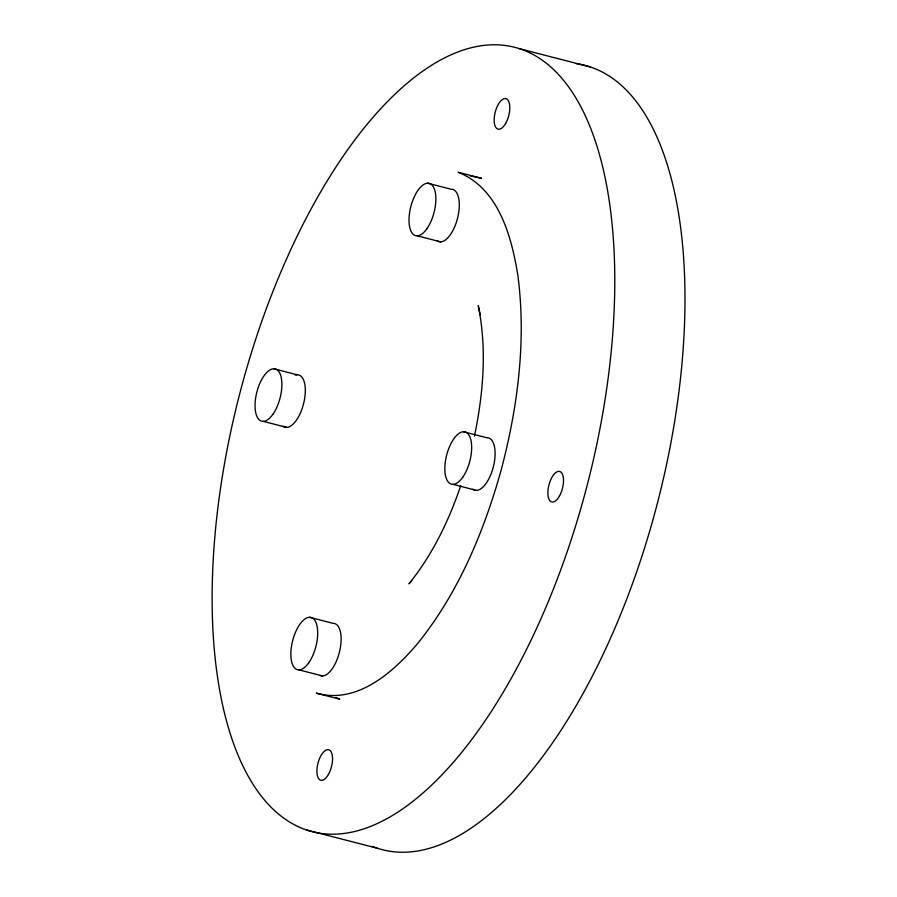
<?xml version="1.0" encoding="UTF-8"?>
<svg xmlns="http://www.w3.org/2000/svg" width="897" height="897" viewBox="0 0 897 897"><rect width="100%" height="100%" fill="white"/><g stroke="black" fill="none" stroke-linecap="round" stroke-linejoin="round"><path stroke-width="1.35" d="M474.457 436.065C483.382 393.335 487.06 348.653 478.236 305.585L480.299 315.038M460.8 485.546C448.825 520.708 432.432 554.828 408.954 583.835L411.723 580.673M470.006 175.834L481.51 178.279L458.075 172.235C498.698 188.348 511.481 236.191 517.838 275.256C526.461 340.602 517.804 407.115 501.053 470.488C483.674 532.37 458.21 593.22 417.565 643.586C393.267 672.346 356.961 704.638 316.282 693.134L339.716 699.178L336.106 697.53M519.699 48.763A405.04 179.647 -75.5 0 1 508.106 683.884A405.04 179.647 -75.5 0 1 212.241 585.663A405.04 179.647 -75.5 0 1 519.699 48.763L590.002 66.894M427.656 183.19L451.09 189.233A27 11.975 -75.5 0 1 457.257 219.328A27 11.975 -75.5 0 1 437.086 240.676M417.217 235.821L440.651 241.865M273.675 368.723L297.109 374.767M463.469 431.726L486.914 437.77A27 11.975 -75.5 0 1 494.045 463.749A27 11.975 -75.5 0 1 476.464 490.401L453.03 484.358M263.236 421.355L286.67 427.398M309.487 617.271L332.922 623.314A27 11.975 -75.5 0 1 339.447 652.041A27 11.975 -75.5 0 1 320.027 675.441M299.049 669.902L322.483 675.946M306.998 830.106L377.301 848.237M475.208 490.3A27 11.975 -75.5 0 1 472.898 489.224M295.113 375.148A27 11.975 -75.5 0 1 303.803 402.809A27 11.975 -75.5 0 1 283.104 426.221M576.009 63.609A405.04 179.647 -75.5 0 1 657.12 504.305A405.04 179.647 -75.5 0 1 372.378 846.42M308.658 662.917A27 11.975 -75.5 0 0 313.053 618.448A27 11.975 -75.5 0 0 291.099 649.394A27 11.975 -75.5 0 0 308.658 662.917M462.639 477.372A27 11.975 -75.5 0 0 467.034 432.915A27 11.975 -75.5 0 0 445.08 463.85A27 11.975 -75.5 0 0 462.639 477.372M426.826 228.836A27 11.975 -75.5 0 0 431.222 184.367A27 11.975 -75.5 0 0 409.267 215.302A27 11.975 -75.5 0 0 426.826 228.836M272.845 414.369A27 11.975 -75.5 0 0 277.24 369.912A27 11.975 -75.5 0 0 255.286 400.847A27 11.975 -75.5 0 0 272.845 414.369M328.403 774.503A15.754 6.985 -75.5 0 0 328.863 749.802A15.754 6.985 -75.5 0 0 316.899 770.68A15.754 6.985 -75.5 0 0 328.403 774.503M559.38 496.198A15.754 6.985 -75.5 0 0 559.829 471.497A15.754 6.985 -75.5 0 0 547.876 492.375A15.754 6.985 -75.5 0 0 559.38 496.198M505.661 123.382A15.754 6.985 -75.5 0 0 506.11 98.681A15.754 6.985 -75.5 0 0 494.157 119.559A15.754 6.985 -75.5 0 0 505.661 123.382"/></g></svg>
